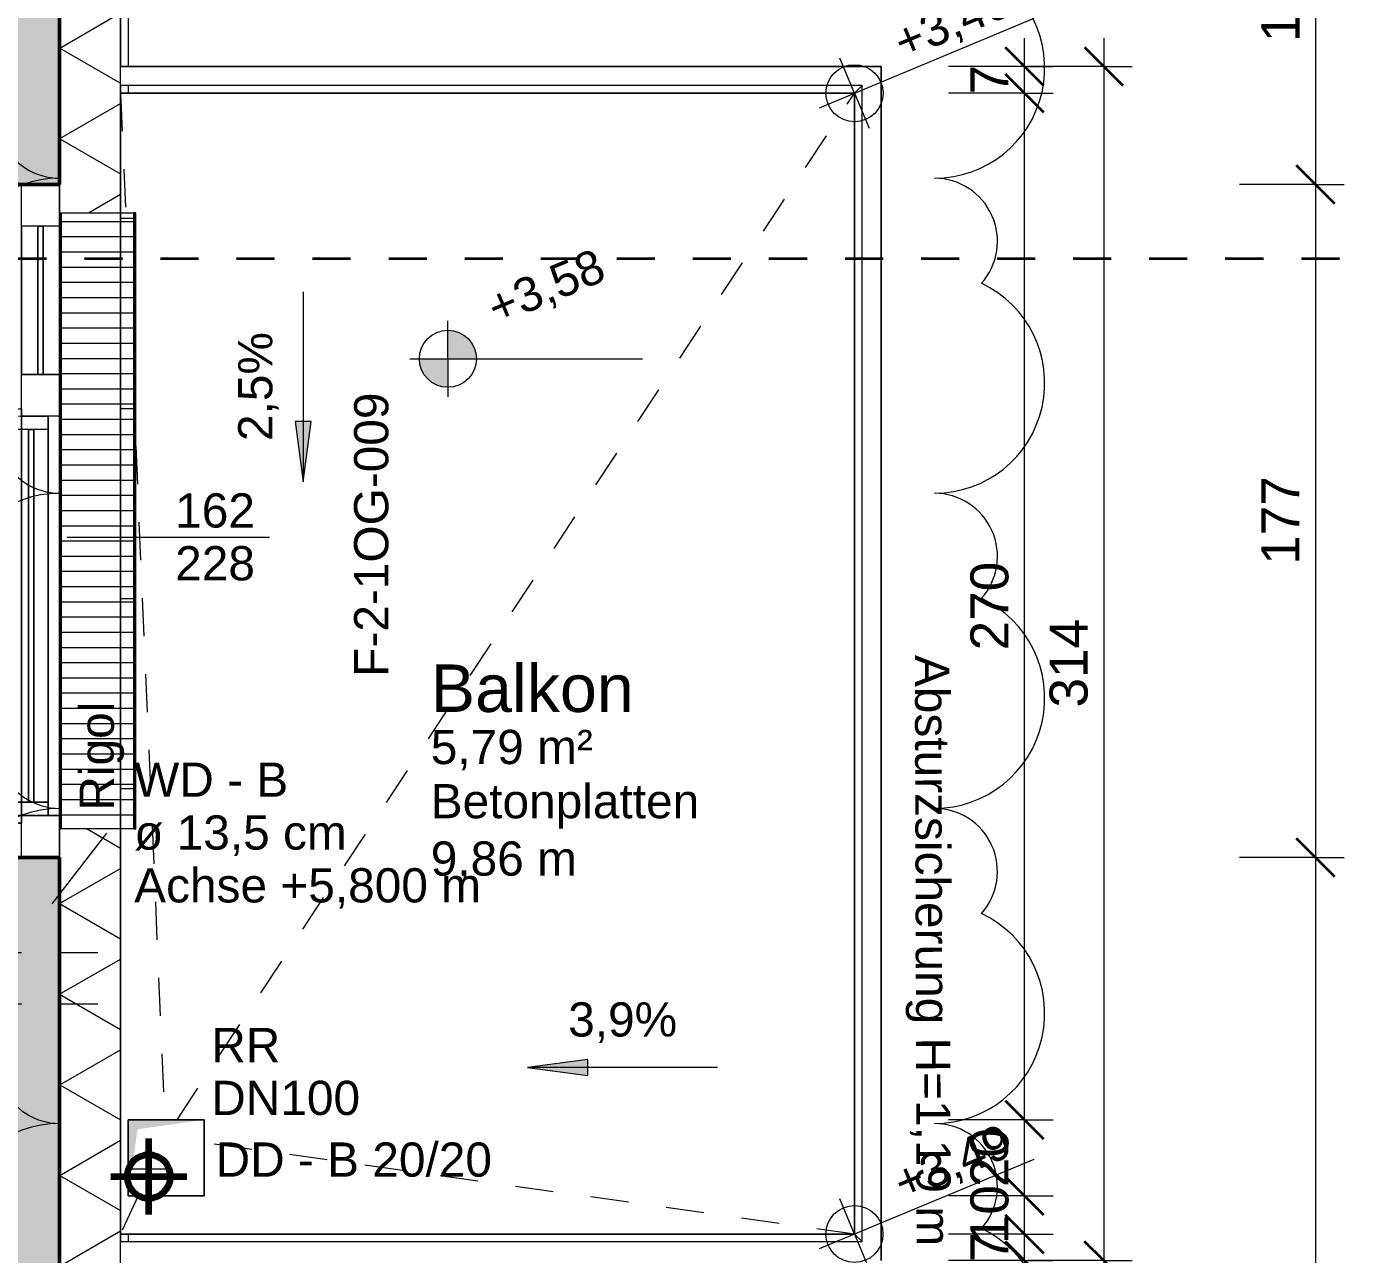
# Model space of a CAD drawing. Header units: metres. Extents: x -67.4 to -27.2, y 43.9 to 89.6.
# Drawn here: x -37.595 to -34.093, y 66.285 to 69.513 of the extents above; entities that cross this region are included whole.
import ezdxf

# ---------------------------------------------------------------- set-up
doc = ezdxf.new("R2010")
doc.units = ezdxf.units.M
for name, pattern in [('Strich Punkt Mittel', [0.015875, 0.00635, -0.004763, 0, -0.004763]), ('Verdeckt', [0.003, 0.002, -0.001]), ('Verdeckt Unten', [0.005, 0.003, -0.002])]:
    doc.linetypes.add(name, pattern=pattern)
for name, color, linetype, lineweight in [('A-DETL-GENF_', 92, 'Continuous', 13), ('A-DETL-MBND', 5, 'Continuous', 5), ('A-FLOR-HRAL', 11, 'Continuous', 5), ('A-GLAZ-IDEN_', 152, 'Continuous', 9), ('A_2D', 7, 'Continuous', 13), ('A_Bemassung-50_', 4, 'Continuous', 9), ('A_Bemassung_', 4, 'Continuous', 9), ('A_Beschriftung_', 7, 'Continuous', 9), ('A_Decken', 8, 'Continuous', 13), ('A_Durchbruch', 7, 'Verdeckt', 5), ('A_Gelaender', 7, 'Continuous', 13), ('A_Raeume', 7, 'Continuous', 13), ('A_Raeume_', 7, 'Continuous', 5), ('A_Raeume_Beschriftung_', 7, 'Continuous', 9), ('A_Raster_', 1, 'Continuous', 9), ('A_Waende', 7, 'Continuous', 13), ('G-ANNO-DIMS_', 111, 'Continuous', 9), ('G-ANNO-REVC_', 71, 'Continuous', 9), ('M-EQPM-IDEN_', 50, 'Continuous', 9), ('P-PIPE', 3, 'Continuous', 5), ('P-PIPE-CNTR', 3, 'Continuous', 5), ('P-PIPE-IDEN_', 2, 'Continuous', 9), ('Text', 130, 'Continuous', 9)]:
    doc.layers.add(name, color=color, linetype=linetype, lineweight=lineweight)
doc.styles.add('Arial_2', font='arial.ttf', dxfattribs={"height": 0.09})
doc.styles.add('Arial_3', font='arial.ttf', dxfattribs={"height": 0.125})
doc.styles.add('Arial_5', font='arial.ttf', dxfattribs={"height": 0.1})
doc.dimstyles.new('WGA-Bemaßung', dxfattribs={"dimscale": 0.3048, "dimtxt": 0.102026, "dimasz": 0.328084, "dimexe": 0.246063, "dimexo": 0.0625, "dimgap": 0.04101, "dimtad": 1, "dimdec": 1, "dimlfac": 100, "dimrnd": 0.5, "dimdsep": 46, "dimtxsty": 'Arial_5', "dimblk1": 'OBLIQUE', "dimblk2": 'OBLIQUE', "dimsah": 1, "dimcen": 0.09, "dimdle": 0.246063, "dimazin": 2, "dimtfac": 1, "dimtdec": 4, "dimtix": 1, "dimtmove": 0, "dimatfit": 3, "dimfxl": 0.656168, "dimfxlon": 1, "dimtvp": 1, "dimtolj": 1, "dimtzin": 0, "dimarcsym": 2})
doc.dimstyles.new('WGA-Bemaßung_4', dxfattribs={"dimscale": 0.3048, "dimtxt": 0.102026, "dimasz": 0.328084, "dimexe": 0.246063, "dimexo": 0.0625, "dimgap": 0.04101, "dimtad": 1, "dimdec": 1, "dimlfac": 100, "dimrnd": 0.5, "dimdsep": 46, "dimtxsty": 'Arial_5', "dimblk1": 'OBLIQUE', "dimblk2": 'OBLIQUE', "dimsah": 1, "dimcen": 0.09, "dimdle": 0.246063, "dimazin": 2, "dimtfac": 1, "dimtdec": 4, "dimtix": 1, "dimtmove": 0, "dimatfit": 3, "dimfxl": 0.656168, "dimfxlon": 1, "dimtvp": 1, "dimtolj": 1, "dimtzin": 0, "dimarcsym": 2})
doc.dimstyles.new('WGA-Bemaßung_5', dxfattribs={"dimscale": 0.3048, "dimtxt": 0.102026, "dimasz": 0.328084, "dimexe": 0.246063, "dimexo": 0.0625, "dimgap": 0.04101, "dimtad": 1, "dimdec": 1, "dimlfac": 100, "dimrnd": 0.5, "dimdsep": 46, "dimtxsty": 'Arial_5', "dimblk1": 'OBLIQUE', "dimblk2": 'OBLIQUE', "dimsah": 1, "dimcen": 0.09, "dimdle": 0.246063, "dimazin": 2, "dimtfac": 1, "dimtdec": 4, "dimtix": 1, "dimtmove": 0, "dimatfit": 3, "dimfxl": 0.656168, "dimfxlon": 1, "dimtvp": 1, "dimtolj": 1, "dimtzin": 0, "dimarcsym": 2})

# ---------------------------------------------------------------- blocks, each defined once
blk = doc.blocks.new('Geländer - Geländer-3408868-263_PP_01OG_BT2')
at = {"layer": 'A_Gelaender', "lineweight": 5}
for p, q in [((-7.7792, 78.3722), (-5.998, 77.6292)), ((-5.9718, 77.64), (-5.998, 77.6292)), ((-5.998, 77.6292), (-7.1529, 74.8604)), ((-7.1529, 74.8604), (-8.9341, 75.6034)), ((-7.1421, 74.8343), (-7.1529, 74.8604))]:
    blk.add_line(p, q, dxfattribs=at)
blk = doc.blocks.new('Typ des oberen Holms - Oberer Geländerholm_Innen_-3408892-263_PP_01OG_BT2')
at = {"layer": 'A_Gelaender', "lineweight": 5}
for p, q in [((-7.7523, 78.4368), (-5.9064, 77.6669)), ((-5.9718, 77.64), (-7.7715, 78.3907)), ((-7.1421, 74.8343), (-5.9718, 77.64)), ((-5.9064, 77.6669), (-7.1152, 74.7689)), ((-8.9418, 75.585), (-7.1421, 74.8343))]:
    blk.add_line(p, q, dxfattribs=at)
blk = doc.blocks.new('Typ des oberen Holms - Oberer Geländerholm_Innen_-V1-263_PP_01OG_BT2')
at = {"layer": 'A_Gelaender', "lineweight": 5}
for p, q in [((-5.9064, 77.6669), (-7.7523, 78.4368)), ((-5.9718, 77.64), (-7.7715, 78.3907)), ((-7.1421, 74.8343), (-5.9718, 77.64)), ((-7.1152, 74.7689), (-5.9064, 77.6669)), ((-8.9418, 75.585), (-7.1421, 74.8343))]:
    blk.add_line(p, q, dxfattribs=at)
blk = doc.blocks.new('HLS_Rigol - 20x8cm-V65-263_PP_01OG_BT2')
at = {"layer": 'A-DETL-MBND'}
h = blk.add_hatch(dxfattribs=at)
h.set_pattern_fill('FP_108', color=256, style=0, pattern_type=2)
h.set_pattern_definition([(270, (0, 0.6096), (0.04, 0), [])])
h.paths.add_polyline_path([(0, -0.095), (1.62, -0.095), (1.62, 0.095), (0, 0.095), (0, -0.093)])
for p, q in [((0, 0.1), (1.62, 0.1)), ((0, 0.1), (1.62, 0.1)), ((0, 0.097), (1.62, 0.097)), ((0, 0.095), (1.62, 0.095)), ((0, -0.095), (0, -0.06)), ((1.62, -0.06), (1.62, -0.095)), ((0, -0.095), (1.62, -0.095)), ((0, -0.097), (0, -0.095)), ((0, -0.095), (0, -0.1)), ((0, -0.1), (0, -0.097)), ((0, -0.097), (1.62, -0.097)), ((0, -0.1), (1.62, -0.1)), ((0, -0.1), (1.62, -0.1)), ((0, -0.1), (1.62, -0.1)), ((1.62, -0.095), (1.62, -0.097)), ((1.62, -0.1), (1.62, -0.097)), ((1.62, -0.097), (1.62, -0.1))]:
    blk.add_line(p, q, dxfattribs=at)
blk = doc.blocks.new('Allg_Nachströmöffnung1 - DN 135-V94-263_PP_01OG_BT2')
at = {"layer": 'A-DETL-GENF_', "linetype": 'Verdeckt', "lineweight": 5}
for points in [[(0.0575, -0.1), (0.125, 0), (0.0575, 0.0999), (0.0575, -0.0285)], [(0.125, 0), (0.1925, -0.1), (0.1925, 0.0999)]]:
    blk.add_hatch(color=256, dxfattribs=at).paths.add_polyline_path(points)
at = {"layer": 'A_Durchbruch'}
for p, q in [((0.0575, 0.1), (0.0575, -0.26)), ((0.1925, 0.1), (0.1925, -0.26))]:
    blk.add_line(p, q, dxfattribs=at)
blk = doc.blocks.new('Symbol_Schatten - Bodendurchbruch_Schatten-V116-263_PP_01OG_BT2')
at = {"layer": 'A-DETL-MBND'}
for p, q in [((0.1, -0.1), (0.1, 0.1)), ((0.1, 0.1), (0.1, -0.1)), ((-0.1, -0.1), (-0.071, -0.1)), ((-0.071, -0.1), (-0.1, -0.1)), ((-0.02, -0.1), (0.1, -0.1)), ((0.1, -0.1), (-0.02, -0.1))]:
    blk.add_line(p, q, dxfattribs=at)
blk = doc.blocks.new('Symbol_Schatten - Bodendurchbruch_Schatten-V120-263_PP_01OG_BT2')
at = {"layer": 'A-DETL-MBND'}
for p, q in [((0.1, -0.0186), (0.1, 0.1)), ((0.1, 0.1), (0.1, -0.0186))]:
    blk.add_line(p, q, dxfattribs=at)
blk = doc.blocks.new('Symbol_Schatten - Bodendurchbruch_Schatten-V121-263_PP_01OG_BT2')
at = {"layer": 'A-DETL-MBND'}
h = blk.add_hatch(color=256, dxfattribs=at)
h.paths.add_polyline_path([(-0.1, -0.1), (-0.0964, -0.0746), (-0.0987, -0.0695), (-0.1, -0.0649), (-0.1, -0.0882)])
h.paths.add_polyline_path([(-0.1, -0.0337), (-0.0983, -0.0274), (-0.0909, -0.0146), (-0.0873, -0.0109), (-0.075, 0.075), (0.1, 0.1), (-0.1, 0.1), (-0.1, -0.0146)])
for p, q in [((0.1, 0.1), (-0.1, 0.1)), ((-0.1, 0.1), (-0.1, -0.0337)), ((-0.1, -0.0337), (-0.1, 0.1)), ((-0.1, 0.1), (0.1, 0.1)), ((0.1, -0.1), (0.1, 0.1)), ((0.1, 0.1), (0.1, -0.1)), ((-0.1, -0.0649), (-0.1, -0.1)), ((-0.1, -0.1), (-0.1, -0.0649)), ((-0.1, -0.1), (-0.071, -0.1)), ((-0.071, -0.1), (-0.1, -0.1)), ((-0.02, -0.1), (0.1, -0.1)), ((0.1, -0.1), (-0.02, -0.1))]:
    blk.add_line(p, q, dxfattribs=at)
blk = doc.blocks.new('Fens_Tuer_2tlg - DK_DF_SL_1770x2680_Terrassentür-10158947-263_PP_01OG_BT2')
at = {"layer": 'A_2D', "lineweight": 5}
for p, q in [((-0.775, 0), (-0.775, 1.05)), ((-0.885, 0.1), (0.885, 0.1)), ((-0.885, 0.1), (0.885, 0.1)), ((-0.885, 0.1), (0.885, 0.1)), ((-0.885, -0.1), (-0.885, 0.1)), ((-0.885, 0.1), (-0.885, -0.1)), ((0.885, 0.1), (0.885, -0.1)), ((0.885, -0.1), (0.885, 0.1)), ((-0.795, 0.02), (-0.74, 0.02)), ((-0.795, 0), (-0.795, 0.02)), ((-0.795, 0.02), (-0.795, 0)), ((0.295, 0.02), (-0.795, 0.02)), ((-0.74, 0.02), (-0.74, -0.07)), ((-0.74, -0.07), (-0.74, 0.02)), ((-0.74, 0.02), (0.24, 0.02)), ((0.24, 0.02), (0.295, 0.02)), ((0.24, -0.07), (0.24, 0.02)), ((0.24, -0.07), (0.24, 0.02)), ((0.295, 0.02), (0.295, 0)), ((0.295, 0.02), (0.295, 0)), ((-0.885, -0.1), (-0.885, 0)), ((-0.885, 0), (-0.775, 0)), ((-0.885, 0), (0.885, 0)), ((-0.885, -0.1), (-0.885, 0)), ((-0.775, 0), (-0.795, 0)), ((-0.795, 0), (0.295, 0)), ((-0.775, -0.07), (-0.775, 0)), ((-0.775, 0), (-0.775, -0.07)), ((0.275, 0), (-0.775, 0)), ((-0.775, 0), (-0.775, -0.1)), ((0.275, 0), (-0.775, 0)), ((-0.775, -0.1), (-0.775, 0)), ((-0.74, -0.018), (0.24, -0.018)), ((-0.74, -0.032), (-0.74, -0.018)), ((-0.74, -0.018), (-0.74, -0.032)), ((0.24, -0.018), (-0.74, -0.018)), ((0.24, -0.032), (-0.74, -0.032)), ((-0.74, -0.032), (0.24, -0.032)), ((0.24, -0.018), (0.24, -0.032)), ((0.24, -0.032), (0.24, -0.018)), ((0.275, 0), (0.275, -0.07)), ((0.295, 0), (0.275, 0)), ((0.275, 0), (0.275, -0.07)), ((0.275, -0.1), (0.275, 0)), ((0.275, 0), (0.385, 0)), ((0.275, -0.1), (0.275, 0)), ((0.385, 0), (0.385, -0.1)), ((0.775, 0), (0.385, 0)), ((0.385, -0.1), (0.385, 0)), ((0.775, -0.1), (0.775, 0)), ((0.775, 0), (0.885, 0)), ((0.775, -0.1), (0.775, 0)), ((0.885, 0), (0.885, -0.1)), ((0.885, -0.1), (0.885, 0)), ((-0.74, -0.07), (-0.775, -0.07)), ((-0.775, -0.07), (0.275, -0.07)), ((0.24, -0.07), (-0.74, -0.07)), ((0.275, -0.07), (0.24, -0.07)), ((0.385, -0.043), (0.775, -0.043)), ((0.385, -0.057), (0.385, -0.043)), ((0.385, -0.043), (0.385, -0.057)), ((0.775, -0.043), (0.385, -0.043)), ((0.775, -0.057), (0.385, -0.057)), ((0.385, -0.057), (0.775, -0.057)), ((0.775, -0.043), (0.775, -0.057)), ((0.775, -0.057), (0.775, -0.043)), ((-0.885, -0.1), (0.885, -0.1)), ((0.885, -0.1), (-0.885, -0.1)), ((-0.775, -0.1), (-0.885, -0.1)), ((0.885, -0.1), (-0.885, -0.1)), ((-0.775, -0.1), (0.275, -0.1)), ((0.385, -0.1), (0.275, -0.1)), ((0.385, -0.1), (0.775, -0.1)), ((0.885, -0.1), (0.775, -0.1)), ((-0.81, -0.26), (0.81, -0.26))]:
    blk.add_line(p, q, dxfattribs=at)
blk.add_arc((-0.775, 0), 1.05, 360, 90, dxfattribs=at)
blk = doc.blocks.new('Höhenkoten - 018-55641-263_PP_01OG_BT2')
at = {"layer": 'G-ANNO-DIMS_'}
h = blk.add_hatch(color=256, dxfattribs=at)
edge = h.paths.add_edge_path()
edge.add_line((0, 0), (0, 0.0015))
edge.add_arc((0, 0), 0.0015, 0, 90, ccw=False)
edge.add_line((0.0015, 0), (0, 0))
h = blk.add_hatch(color=256, dxfattribs=at)
edge = h.paths.add_edge_path()
edge.add_line((0, 0), (0, -0.0015))
edge.add_arc((0, 0), 0.0015, 180, 270, ccw=False)
edge.add_line((-0.0015, 0), (0, 0))
for p, q in [((0, 0), (0, 0.002)), ((-0.002, 0), (0.010242, 0)), ((0, 0), (0, -0.002))]:
    blk.add_line(p, q, dxfattribs=at)
blk.add_circle((0, 0), 0.0015, dxfattribs=at)
blk = doc.blocks.new('DIMBLOCK97-263_PP_01OG_BT2')
at = {"layer": 'A_Bemassung-50_', "transparency": 16777216}
for p, q in [((-34.763, 69.4834), (-34.7631, 66.1934)), ((-34.763, 69.4084), (-34.963, 69.4084)), ((-34.763, 69.4084), (-34.688, 69.4084)), ((-34.7631, 66.2684), (-34.9631, 66.2684)), ((-34.7631, 66.2684), (-34.6881, 66.2684))]:
    blk.add_line(p, q, dxfattribs=at)
at = {"layer": 'A_Bemassung-50_', "lineweight": 35, "transparency": 16777216}
for p, q in [((-34.763, 69.4084), (-34.813, 69.4584)), ((-34.763, 69.4084), (-34.713, 69.3584)), ((-34.7631, 66.2684), (-34.8131, 66.3184)), ((-34.7631, 66.2684), (-34.7131, 66.2184))]:
    blk.add_line(p, q, dxfattribs=at)
at = {"layer": 'A_Bemassung-50_', "color": 0, "transparency": 16777216, "insert": (-34.9054, 67.723), "char_height": 0.1, "width": 0.276883, "attachment_point": 1, "rotation": 90, "line_spacing_factor": 0.941778, "style": 'Arial_5'}
blk.add_mtext('314', dxfattribs=at)
blk = doc.blocks.new('_Oblique')
at = {"color": 0, "linetype": 'ByBlock', "lineweight": -2}
blk.add_line((-0.5, -0.5), (0.5, 0.5), dxfattribs=at)
blk = doc.blocks.new('BS_Fens_PP - rechts-2843221-263_PP_01OG_BT2')
at = {"layer": 'A-GLAZ-IDEN_'}
blk.add_line((0, 0.000124), (0, -0.010513), dxfattribs=at)
blk = doc.blocks.new('DIMBLOCK637-263_PP_01OG_BT2')
at = {"layer": 'A_Bemassung-50_', "lineweight": 35, "transparency": 16777216}
for p, q in [((-34.2058, 70.1936), (-34.2558, 70.2436)), ((-34.2058, 70.1936), (-34.1558, 70.1436)), ((-34.2058, 69.0986), (-34.2558, 69.1486)), ((-34.2058, 69.0986), (-34.1558, 69.0486))]:
    blk.add_line(p, q, dxfattribs=at)
at = {"layer": 'A_Bemassung-50_', "transparency": 16777216}
for p, q in [((-34.2058, 70.1936), (-34.4058, 70.1936)), ((-34.2058, 70.1936), (-34.2058, 69.0986)), ((-34.2058, 70.1936), (-34.1308, 70.1936)), ((-34.2058, 69.0986), (-34.4058, 69.0986)), ((-34.2058, 69.0986), (-34.1308, 69.0986))]:
    blk.add_line(p, q, dxfattribs=at)
at = {"layer": 'A_Bemassung-50_', "color": 0, "transparency": 16777216, "insert": (-34.3481, 69.4726), "char_height": 0.1, "width": 0.416266, "attachment_point": 1, "rotation": 90, "line_spacing_factor": 0.941778, "style": 'Arial_5'}
blk.add_mtext('109,5', dxfattribs=at)
blk = doc.blocks.new('DIMBLOCK638-263_PP_01OG_BT2')
at = {"layer": 'A_Bemassung-50_', "lineweight": 35, "transparency": 16777216}
for p, q in [((-34.2058, 69.0986), (-34.2558, 69.1486)), ((-34.2058, 69.0986), (-34.1558, 69.0486)), ((-34.2059, 67.3286), (-34.2559, 67.3786)), ((-34.2059, 67.3286), (-34.1559, 67.2786))]:
    blk.add_line(p, q, dxfattribs=at)
at = {"layer": 'A_Bemassung-50_', "transparency": 16777216}
for p, q in [((-34.2058, 69.0986), (-34.4058, 69.0986)), ((-34.2058, 69.0986), (-34.2059, 67.3286)), ((-34.2058, 69.0986), (-34.1308, 69.0986)), ((-34.2059, 67.3286), (-34.4059, 67.3286)), ((-34.2059, 67.3286), (-34.1309, 67.3286))]:
    blk.add_line(p, q, dxfattribs=at)
at = {"layer": 'A_Bemassung-50_', "color": 0, "transparency": 16777216, "insert": (-34.3482, 68.0982), "char_height": 0.1, "width": 0.276883, "attachment_point": 1, "rotation": 90, "line_spacing_factor": 0.941778, "style": 'Arial_5'}
blk.add_mtext('177', dxfattribs=at)
blk = doc.blocks.new('DIMBLOCK639-263_PP_01OG_BT2')
at = {"layer": 'A_Bemassung-50_', "lineweight": 35, "transparency": 16777216}
for p, q in [((-34.2059, 67.3286), (-34.2559, 67.3786)), ((-34.2059, 67.3286), (-34.1559, 67.2786)), ((-34.2059, 64.511), (-34.2559, 64.561)), ((-34.2059, 64.511), (-34.1559, 64.461))]:
    blk.add_line(p, q, dxfattribs=at)
at = {"layer": 'A_Bemassung-50_', "transparency": 16777216}
for p, q in [((-34.2059, 67.3286), (-34.4059, 67.3286)), ((-34.2059, 67.3286), (-34.2059, 64.511)), ((-34.2059, 67.3286), (-34.1309, 67.3286)), ((-34.2059, 64.511), (-34.4059, 64.511)), ((-34.2059, 64.511), (-34.1309, 64.511))]:
    blk.add_line(p, q, dxfattribs=at)
at = {"layer": 'A_Bemassung-50_', "color": 0, "transparency": 16777216, "insert": (-34.3482, 65.8044), "char_height": 0.1, "width": 0.276883, "attachment_point": 1, "rotation": 90, "line_spacing_factor": 0.941778, "style": 'Arial_5'}
blk.add_mtext('282', dxfattribs=at)
blk = doc.blocks.new('DIMBLOCK712-263_PP_01OG_BT2')
at = {"layer": 'A_Bemassung-50_', "lineweight": 35, "transparency": 16777216}
for p, q in [((-34.9713, 66.3384), (-35.0213, 66.3884)), ((-34.9713, 66.3384), (-34.9213, 66.2884)), ((-34.9713, 66.2684), (-35.0213, 66.3184)), ((-34.9713, 66.2684), (-34.9213, 66.2184))]:
    blk.add_line(p, q, dxfattribs=at)
at = {"layer": 'A_Bemassung-50_', "transparency": 16777216}
for p, q in [((-34.9713, 66.3384), (-35.1713, 66.3384)), ((-34.9713, 66.1934), (-34.9713, 66.3384)), ((-34.9713, 66.3384), (-34.8963, 66.3384)), ((-34.9713, 66.2684), (-35.1713, 66.2684)), ((-34.9713, 66.2684), (-34.8963, 66.2684))]:
    blk.add_line(p, q, dxfattribs=at)
at = {"layer": 'A_Bemassung-50_', "color": 0, "transparency": 16777216, "insert": (-35.1136, 66.2649), "char_height": 0.1, "width": 0.092294, "attachment_point": 1, "rotation": 90, "line_spacing_factor": 0.941778, "style": 'Arial_5'}
blk.add_mtext('7', dxfattribs=at)
blk = doc.blocks.new('DIMBLOCK713-263_PP_01OG_BT2')
at = {"layer": 'A_Bemassung-50_', "lineweight": 35, "transparency": 16777216}
for p, q in [((-34.9713, 66.4388), (-35.0213, 66.4888)), ((-34.9713, 66.4388), (-34.9213, 66.3888)), ((-34.9713, 66.3384), (-35.0213, 66.3884)), ((-34.9713, 66.3384), (-34.9213, 66.2884))]:
    blk.add_line(p, q, dxfattribs=at)
at = {"layer": 'A_Bemassung-50_', "transparency": 16777216}
for p, q in [((-34.9713, 66.4388), (-35.1713, 66.4388)), ((-34.9713, 66.3384), (-34.9713, 66.4388)), ((-34.9713, 66.4388), (-34.8963, 66.4388)), ((-34.9713, 66.3384), (-35.1713, 66.3384)), ((-34.9713, 66.3384), (-34.8963, 66.3384))]:
    blk.add_line(p, q, dxfattribs=at)
at = {"layer": 'A_Bemassung-50_', "color": 0, "transparency": 16777216, "insert": (-35.1136, 66.3117), "char_height": 0.1, "width": 0.184588, "attachment_point": 1, "rotation": 90, "line_spacing_factor": 0.941778, "style": 'Arial_5'}
blk.add_mtext('10', dxfattribs=at)
blk = doc.blocks.new('DIMBLOCK714-263_PP_01OG_BT2')
at = {"layer": 'A_Bemassung-50_', "lineweight": 35, "transparency": 16777216}
for p, q in [((-34.9713, 66.6388), (-35.0213, 66.6888)), ((-34.9713, 66.6388), (-34.9213, 66.5888)), ((-34.9713, 66.4388), (-35.0213, 66.4888)), ((-34.9713, 66.4388), (-34.9213, 66.3888))]:
    blk.add_line(p, q, dxfattribs=at)
at = {"layer": 'A_Bemassung-50_', "transparency": 16777216}
for p, q in [((-34.9713, 66.6388), (-35.1713, 66.6388)), ((-34.9713, 66.4388), (-34.9713, 66.6388)), ((-34.9713, 66.6388), (-34.8963, 66.6388)), ((-34.9713, 66.4388), (-35.1713, 66.4388)), ((-34.9713, 66.4388), (-34.8963, 66.4388))]:
    blk.add_line(p, q, dxfattribs=at)
at = {"layer": 'A_Bemassung-50_', "color": 0, "transparency": 16777216, "insert": (-35.1136, 66.4619), "char_height": 0.1, "width": 0.184588, "attachment_point": 1, "rotation": 90, "line_spacing_factor": 0.941778, "style": 'Arial_5'}
blk.add_mtext('20', dxfattribs=at)
blk = doc.blocks.new('DIMBLOCK715-263_PP_01OG_BT2')
at = {"layer": 'A_Bemassung-50_', "lineweight": 35, "transparency": 16777216}
for p, q in [((-34.9712, 69.3384), (-35.0212, 69.3884)), ((-34.9712, 69.3384), (-34.9212, 69.2884)), ((-34.9713, 66.6388), (-35.0213, 66.6888)), ((-34.9713, 66.6388), (-34.9213, 66.5888))]:
    blk.add_line(p, q, dxfattribs=at)
at = {"layer": 'A_Bemassung-50_', "transparency": 16777216}
for p, q in [((-34.9712, 69.3384), (-35.1712, 69.3384)), ((-34.9713, 66.6388), (-34.9712, 69.3384)), ((-34.9712, 69.3384), (-34.8962, 69.3384)), ((-34.9713, 66.6388), (-35.1713, 66.6388)), ((-34.9713, 66.6388), (-34.8963, 66.6388))]:
    blk.add_line(p, q, dxfattribs=at)
at = {"layer": 'A_Bemassung-50_', "color": 0, "transparency": 16777216, "insert": (-35.1136, 67.8732), "char_height": 0.1, "width": 0.276883, "attachment_point": 1, "rotation": 90, "line_spacing_factor": 0.941778, "style": 'Arial_5'}
blk.add_mtext('270', dxfattribs=at)
blk = doc.blocks.new('DIMBLOCK716-263_PP_01OG_BT2')
at = {"layer": 'A_Bemassung-50_', "transparency": 16777216}
for p, q in [((-34.9712, 69.3384), (-34.9712, 69.4834)), ((-34.9712, 69.4084), (-35.1712, 69.4084)), ((-34.9712, 69.4084), (-34.8962, 69.4084)), ((-34.9712, 69.3384), (-35.1712, 69.3384)), ((-34.9712, 69.3384), (-34.8962, 69.3384))]:
    blk.add_line(p, q, dxfattribs=at)
at = {"layer": 'A_Bemassung-50_', "lineweight": 35, "transparency": 16777216}
for p, q in [((-34.9712, 69.4084), (-35.0212, 69.4584)), ((-34.9712, 69.4084), (-34.9212, 69.3584)), ((-34.9712, 69.3384), (-35.0212, 69.3884)), ((-34.9712, 69.3384), (-34.9212, 69.2884))]:
    blk.add_line(p, q, dxfattribs=at)
at = {"layer": 'A_Bemassung-50_', "color": 0, "transparency": 16777216, "insert": (-35.1135, 69.3349), "char_height": 0.1, "width": 0.092294, "attachment_point": 1, "rotation": 90, "line_spacing_factor": 0.941778, "style": 'Arial_5'}
blk.add_mtext('7', dxfattribs=at)
blk = doc.blocks.new('Family - ___-11910983-263_PP_01OG_BT2')
at = {"layer": 'G-ANNO-REVC_'}
for centre, radius, start, end in [((-7.8054, 78.7244), 0.29, 67.36, 222.1512), ((-7.949, 78.3803), 0.1657, 115.5497, 247.36), ((-8.1244, 77.9597), 0.29, 67.36, 222.1512), ((-5.7784, 77.6096), 0.29, 247.36, 42.1512), ((-8.2679, 77.6156), 0.1657, 115.5497, 247.36), ((-8.4433, 77.1949), 0.29, 67.36, 222.1512), ((-5.9538, 77.189), 0.1657, 295.5497, 67.36), ((-6.0973, 76.8449), 0.29, 247.36, 42.1512), ((-8.5869, 76.8508), 0.1657, 115.5497, 247.36), ((-8.7623, 76.4302), 0.29, 67.36, 222.1512), ((-6.2727, 76.4243), 0.1657, 295.5497, 67.36), ((-6.4163, 76.0802), 0.29, 247.36, 42.1512), ((-8.9058, 76.0861), 0.1657, 115.5497, 247.36), ((-9.0813, 75.6655), 0.29, 67.36, 222.1512), ((-6.5917, 75.6596), 0.1657, 295.5497, 67.36), ((-6.7352, 75.3154), 0.29, 247.36, 42.1512), ((-6.9107, 74.8948), 0.1657, 295.5497, 67.36), ((-7.0542, 74.5507), 0.29, 247.36, 42.1512)]:
    blk.add_arc(centre, radius, start, end, dxfattribs=at)
blk = doc.blocks.new('Höhenkoten - 018-55644-263_PP_01OG_BT2')
at = {"layer": 'G-ANNO-DIMS_'}
for p, q in [((0, 0), (0, 0.002)), ((-0.002, 0), (0.010242, 0)), ((0, 0), (0, -0.002))]:
    blk.add_line(p, q, dxfattribs=at)
blk.add_circle((0, 0), 0.0015, dxfattribs=at)

msp = doc.modelspace()

# ---------------------------------------------------------------- hatches: boundary and pattern name
at = {"layer": 'A-DETL-GENF_', "lineweight": 5}
h = msp.add_hatch(dxfattribs=at)
h.set_pattern_fill('FP_171', color=252, style=0, pattern_type=2)
h.set_pattern_definition([(89.998, (-85.848, 81.011), (-0.5, 1.75e-05), []), (179.998, (-85.848, 81.011), (-1.75e-05, -0.5), [])])
h.paths.add_polyline_path([(-39.8588, 49.7116), (-37.5089, 50.7195), (-37.5089, 55.4685), (-39.8586, 55.4685), (-39.8588, 49.9276)])
h.paths.add_polyline_path([(-39.8188, 51.9106), (-39.8187, 52.6771), (-39.6387, 52.6771), (-39.6387, 52.8771), (-39.8137, 52.8521), (-39.8387, 52.6771), (-39.8387, 52.8771), (-39.8189, 52.8771), (-39.8187, 53.5852), (-39.8157, 53.5361), (-39.7277, 53.6097), (-39.7318, 53.5335), (-38.9868, 53.5335), (-38.9868, 53.1739), (-39.1244, 53.1739), (-39.1244, 52.2084), (-39.8187, 51.9106)])
h.paths.add_polyline_path([(-39.8187, 55.1535), (-39.8187, 55.1535), (-39.8187, 55.3877)])
h.paths.add_polyline_path([(-35.4186, 59.5384), (-35.4186, 59.5384), (-35.644, 59.5384)])
h.paths.add_polyline_path([(-37.2796, 59.6652), (-37.2647, 59.6652), (-37.2503, 59.6691), (-37.2374, 59.6766), (-37.2268, 59.6872), (-37.2194, 59.7001), (-37.2156, 59.7146), (-37.2156, 59.7295), (-37.2195, 59.7439), (-37.227, 59.7568), (-37.2376, 59.7673), (-37.2505, 59.7747), (-37.265, 59.7786), (-37.2799, 59.7785), (-37.2943, 59.7746), (-37.3086, 59.7657), (-37.3177, 59.7566), (-37.3251, 59.7436), (-37.329, 59.7292), (-37.3286, 59.7133), (-37.325, 59.6999), (-37.3175, 59.687), (-37.307, 59.6765), (-37.294, 59.669)])
h.paths.add_polyline_path([(-37.3086, 60.5211), (-37.3086, 62.1411), (-37.3486, 62.1411), (-37.3486, 60.5211), (-37.3116, 60.5211)])
h.paths.add_polyline_path([(-52.7485, 64.3116), (-52.7483, 71.7218), (-54.3483, 71.7219), (-54.3485, 64.3116), (-52.7684, 64.3116)])
h.paths.add_polyline_path([(-35.4184, 66.3384), (-35.4184, 66.3384), (-35.644, 66.3384)])
h.paths.add_polyline_path([(-37.2813, 66.4329), (-37.2664, 66.433), (-37.252, 66.4368), (-37.2381, 66.4453), (-37.2285, 66.4549), (-37.2211, 66.4679), (-37.2173, 66.4823), (-37.2176, 66.4982), (-37.2212, 66.5116), (-37.2287, 66.5245), (-37.2393, 66.535), (-37.2522, 66.5424), (-37.2666, 66.5463), (-37.2816, 66.5462), (-37.296, 66.5423), (-37.3089, 66.5348), (-37.3194, 66.5243), (-37.3268, 66.5113), (-37.3306, 66.4969), (-37.3306, 66.482), (-37.3267, 66.4676), (-37.3192, 66.4547), (-37.3084, 66.444), (-37.2957, 66.4367), (-37.2867, 66.4344)])
h.paths.add_polyline_path([(-52.7484, 66.6449), (-52.7503, 66.6744), (-53.2979, 66.6744), (-53.2506, 66.8083), (-53.3468, 66.8083), (-53.2979, 66.9628), (-53.2978, 67.9718), (-52.7503, 67.9718), (-52.7503, 67.4575), (-52.7484, 67.4575), (-52.7484, 66.8083)])
h.paths.add_polyline_path([(-37.3084, 67.4037), (-37.3084, 69.0237), (-37.3484, 69.0237), (-37.3483, 67.4037), (-37.3114, 67.4037)])
h.paths.add_polyline_path([(-52.7503, 68.0518), (-52.7684, 68.0519), (-52.7684, 68.2027), (-52.9434, 68.1777), (-52.9614, 68.0518), (-53.2978, 68.0519), (-53.2978, 69.3198), (-52.7502, 69.3198), (-52.7503, 68.0519)])
h.paths.add_polyline_path([(-35.4182, 72.6384), (-35.4182, 72.6384), (-35.644, 72.6384)])
h.paths.add_polyline_path([(-37.2797, 73.3336), (-37.2647, 73.3336), (-37.2503, 73.3375), (-37.2374, 73.345), (-37.2269, 73.3556), (-37.2195, 73.3685), (-37.2157, 73.383), (-37.2157, 73.3979), (-37.2196, 73.4123), (-37.2271, 73.4252), (-37.2377, 73.4357), (-37.2506, 73.4431), (-37.265, 73.447), (-37.2799, 73.4469), (-37.2943, 73.443), (-37.3082, 73.4346), (-37.3178, 73.425), (-37.3252, 73.412), (-37.329, 73.3976), (-37.329, 73.3827), (-37.3251, 73.3683), (-37.3176, 73.3554), (-37.307, 73.3449), (-37.2941, 73.3374)])
h.paths.add_polyline_path([(-37.3082, 73.6624), (-37.3082, 74.7124), (-37.3482, 74.7124), (-37.3481, 73.6624), (-37.3112, 73.6624)])
h.paths.add_polyline_path([(-37.3082, 75.4874), (-37.3082, 75.4874), (-37.3082, 76.5374), (-37.3481, 76.5374), (-37.3481, 75.4874), (-37.3111, 75.4874)])
h.paths.add_polyline_path([(-37.3273, 76.6372), (-37.3273, 76.6384), (-37.3473, 76.6384), (-37.3473, 76.6372), (-37.3279, 76.6372)])
h.paths.add_polyline_path([(-35.4181, 76.638), (-35.4183, 76.6384), (-35.4183, 76.638)])
h.paths.add_polyline_path([(-37.5481, 78.6563), (-37.5481, 83.0394), (-40.5679, 83.0394), (-40.5681, 78.6564), (-37.6336, 78.6563)])
h.paths.add_polyline_path([(-39.8047, 80.0399), (-40.528, 80.0399), (-40.528, 80.0864), (-40.5503, 80.0864), (-40.548, 80.1217), (-40.548, 80.6482), (-40.5533, 80.6519), (-40.5531, 81.3156), (-39.6672, 81.3156), (-39.6672, 80.0399)])
h.paths.add_polyline_path([(-40.548, 80.5137), (-40.348, 80.5137), (-40.348, 80.7137), (-40.523, 80.6887), (-40.5473, 80.5188)])
at = {"layer": 'A_Waende', "lineweight": 5}
h = msp.add_hatch(dxfattribs=at)
h.set_pattern_fill('FP_4', color=250, style=0, pattern_type=2)
h.set_pattern_definition([(45, (0, 0), (-0.08980256, 0.08980256), []), (45, (0.0898, 0), (-0.08980256, 0.08980256), [0.0635, -0.03175])])
h.paths.add_polyline_path([(-37.5088, 55.6285), (-37.5088, 55.6285), (-37.5088, 56.4285), (-37.7087, 56.4285), (-37.7087, 55.6285), (-37.5089, 55.6285)])
h.paths.add_polyline_path([(-37.5087, 57.6285), (-37.5086, 60.0586), (-37.7086, 60.0586), (-37.7086, 57.6285)])
h.paths.add_polyline_path([(-37.5086, 60.1936), (-37.5087, 60.4461), (-37.7086, 60.4461), (-37.7086, 60.1936), (-37.5555, 60.1936)])
h.paths.add_polyline_path([(-37.6086, 60.1261), (-37.7086, 60.1936), (-37.7086, 60.0586)])
h.paths.add_polyline_path([(-37.5086, 60.0586), (-37.5086, 60.1936), (-37.6086, 60.1261), (-37.5725, 60.1017)])
h.paths.add_polyline_path([(-37.5086, 62.2161), (-37.5086, 63.3111), (-37.7085, 63.3111), (-37.7085, 62.2161), (-37.5086, 62.2161)])
h.paths.add_polyline_path([(-37.5086, 62.2161), (-37.5086, 62.2161), (-37.526, 62.2635)])
h.paths.add_polyline_path([(-37.5085, 64.5111), (-37.5084, 66.9436), (-37.7084, 66.9436), (-37.7084, 64.5111)])
h.paths.add_polyline_path([(-37.5084, 67.0786), (-37.6084, 67.0111), (-37.7084, 67.0786), (-37.5548, 67.0786)])
h.paths.add_polyline_path([(-37.5084, 66.9436), (-37.5085, 67.3287), (-37.7084, 67.3287), (-37.7084, 66.9436), (-37.6084, 67.0111), (-37.5719, 66.9864)])
h.paths.add_polyline_path([(-37.5084, 69.0987), (-37.5084, 69.0987), (-37.5084, 70.1937), (-37.7083, 70.1937), (-37.7083, 69.0987), (-37.6084, 69.0987)])
h.paths.add_polyline_path([(-37.5084, 69.0987), (-37.5084, 69.0987), (-37.6084, 69.3712)])
h.paths.add_polyline_path([(-37.5083, 71.3937), (-37.5083, 73.5874), (-37.7082, 73.5874), (-37.7083, 71.3937)])
h.paths.add_polyline_path([(-37.5082, 74.7874), (-37.5082, 75.4124), (-37.7082, 75.4124), (-37.7082, 74.7874), (-37.6082, 74.7874)])
h.paths.add_polyline_path([(-37.5081, 76.6124), (-37.5081, 76.8649), (-37.7081, 76.8649), (-37.7081, 76.6124), (-37.6709, 76.6124)])
h.paths.add_polyline_path([(-37.5081, 76.9999), (-37.5081, 78.4963), (-37.7081, 78.4963), (-37.7081, 76.9999), (-37.5541, 76.9999)])
h.paths.add_polyline_path([(-37.6081, 76.9324), (-37.7081, 76.9999), (-37.7081, 76.865), (-37.6465, 76.9065)])
h.paths.add_polyline_path([(-37.5081, 76.8649), (-37.5081, 76.9999), (-37.6081, 76.9324), (-37.5407, 76.8869)])
h = msp.add_hatch(dxfattribs=at)
h.set_pattern_fill('FP_142', color=250, angle=-157.36, style=0, pattern_type=2)
h.set_pattern_definition([(269.998, (-37.50828, 70.1719), (0.20637, -7e-06), []), (329.998, (-37.50828, 70.1719), (0.10319, 0.178718), []), (29.998, (-37.50828, 70.1719), (-0.10318, 0.178725), [])])
h.paths.add_polyline_path([(-37.3484, 69.024), (-37.3483, 70.2687), (-37.5083, 70.2687), (-37.5081, 69.024), (-37.3484, 69.024)])
h.paths.add_polyline_path([(-37.3483, 71.3187), (-37.3483, 71.319), (-37.5081, 71.3187)])
h = msp.add_hatch(dxfattribs=at)
h.set_pattern_fill('FP_141', color=250, angle=-157.36, style=0, pattern_type=2)
h.set_pattern_definition([(269.998, (-37.5086, 66.7306), (0.20637, -7e-06), []), (329.998, (-37.5086, 66.7306), (0.103191, 0.178718), []), (29.998, (-37.5086, 66.7306), (-0.103179, 0.178725), [])])
h.paths.add_polyline_path([(-37.3485, 64.4364), (-37.3484, 67.4037), (-37.5084, 67.4037), (-37.5081, 64.4364)])
h.paths.add_polyline_path([(-37.3484, 69.0237), (-37.3484, 69.024), (-37.3484, 69.0237)])
at = {"layer": 'G-ANNO-DIMS_'}
for points in [[(-36.8681, 68.3165), (-36.8472, 68.4752), (-36.889, 68.4752)], [(-36.2784, 66.7766), (-36.1197, 66.7557), (-36.1197, 66.7975)]]:
    msp.add_hatch(color=256, dxfattribs=at).paths.add_polyline_path(points)

# ---------------------------------------------------------------- linework, layer by layer
at = {"layer": 'A_2D'}
for p, q in [((-37.3483, 69.3384), (-37.3484, 66.3384)), ((-35.4183, 69.3384), (-37.3483, 69.3384)), ((-35.4184, 66.3384), (-35.4183, 69.3384)), ((-37.3484, 66.3384), (-35.4184, 66.3384))]:
    msp.add_line(p, q, dxfattribs=at)
at = {"layer": 'A_Beschriftung_'}
msp.add_line((-37.5284, 67.2065), (-37.3843, 67.3922), dxfattribs=at)
at = {"layer": 'A_Decken'}
for p, q in [((-37.3483, 69.3384), (-35.4183, 69.3384)), ((-35.4184, 66.3384), (-35.4183, 69.3384)), ((-37.3084, 69.0237), (-37.3134, 69.0237)), ((-37.3084, 67.4037), (-37.3084, 69.0237)), ((-37.3134, 67.4037), (-37.3084, 67.4037)), ((-37.1284, 66.6389), (-37.2639, 66.6389)), ((-37.1284, 66.6389), (-37.1284, 66.4389)), ((-37.3284, 66.4389), (-37.2994, 66.4389)), ((-37.2485, 66.4389), (-37.1284, 66.4389)), ((-35.4184, 66.3384), (-37.3484, 66.3384))]:
    msp.add_line(p, q, dxfattribs=at)
at = {"layer": 'A_Decken', "linetype": 'Verdeckt Unten'}
for p, q in [((-37.3483, 69.3384), (-37.3348, 69.0237)), ((-37.1998, 66.6389), (-35.4183, 69.3384)), ((-37.3084, 68.4105), (-37.2321, 66.6389)), ((-35.4184, 66.3384), (-37.1284, 66.5787)), ((-37.3017, 66.4389), (-37.3484, 66.3384))]:
    msp.add_line(p, q, dxfattribs=at)
at = {"layer": 'A_Raeume', "color": 8, "linetype": 'Verdeckt'}
for p, q in [((-35.4183, 69.3384), (-37.3483, 69.3384)), ((-35.4184, 66.3384), (-35.4183, 69.3384)), ((-37.3484, 66.3384), (-35.4184, 66.3384))]:
    msp.add_line(p, q, dxfattribs=at)
at = {"layer": 'A_Raeume_', "flags": 128}
msp.add_lwpolyline([(-37.3484, 66.3384), (-35.4184, 66.3384), (-35.4183, 69.3384), (-37.3483, 69.3384), (-37.3484, 69.024)], close=True, dxfattribs=at)
at = {"layer": 'A_Raster_', "linetype": 'Strich Punkt Mittel', "lineweight": 35}
msp.add_line((-56.2432, 68.9041), (-31.8004, 68.9034), dxfattribs=at)
at = {"layer": 'A_Waende'}
for p, q in [((-37.3479, 69.4084), (-37.3479, 72.5684)), ((-37.3279, 72.5684), (-37.3279, 69.4084)), ((-37.3479, 69.3384), (-37.3479, 69.3584)), ((-37.3279, 69.3384), (-37.3479, 69.3384)), ((-37.3279, 69.3584), (-37.3279, 69.3384)), ((-37.5084, 67.4037), (-37.5084, 69.0237)), ((-37.3279, 66.4424), (-37.3279, 66.4389)), ((-37.3479, 66.3184), (-37.3479, 66.3384)), ((-37.3279, 66.3384), (-37.3479, 66.3384)), ((-37.3279, 66.3384), (-37.3279, 66.3184))]:
    msp.add_line(p, q, dxfattribs=at)
at = {"layer": 'A_Waende', "color": 250, "lineweight": 5}
for p, q in [((-37.5083, 70.2687), (-37.5084, 69.0237)), ((-37.3484, 69.0237), (-37.3483, 70.2687)), ((-37.5084, 69.0237), (-37.3484, 69.0237)), ((-37.3484, 67.4037), (-37.5084, 67.4037)), ((-37.5084, 67.4037), (-37.5084, 67.3287)), ((-37.3485, 64.4361), (-37.3484, 67.4037))]:
    msp.add_line(p, q, dxfattribs=at)
at = {"layer": 'A_Waende', "color": 10, "lineweight": 50}
for p, q in [((-37.5084, 69.0987), (-37.5083, 70.1937)), ((-37.7084, 69.0987), (-37.5084, 69.0987)), ((-37.5084, 67.3287), (-37.7084, 67.3287)), ((-37.5085, 64.5111), (-37.5084, 67.3287))]:
    msp.add_line(p, q, dxfattribs=at)
at = {"layer": 'G-ANNO-DIMS_'}
for p, q in [((-36.868, 68.8165), (-36.8681, 68.3165)), ((-36.8472, 68.4752), (-36.889, 68.4752)), ((-36.889, 68.4752), (-36.8681, 68.3165)), ((-36.8681, 68.3165), (-36.8472, 68.4752)), ((-36.1197, 66.7975), (-36.2784, 66.7766)), ((-36.1197, 66.7557), (-36.1197, 66.7975)), ((-36.2784, 66.7766), (-36.1197, 66.7557)), ((-35.7784, 66.7766), (-36.2784, 66.7766))]:
    msp.add_line(p, q, dxfattribs=at)
at = {"layer": 'P-PIPE', "color": 150, "lineweight": 100}
for radius, start, end in [(0.0572, 112.64, 202.64), (0.0571, 22.64, 112.64), (0.0571, 292.64, 22.64), (0.0572, 202.64, 292.64)]:
    msp.add_arc((-37.274, 66.4896), radius, start, end, dxfattribs=at)
at = {"layer": 'P-PIPE-CNTR', "color": 150, "lineweight": 100}
for p, q in [((-37.274, 66.3896), (-37.274, 66.5896)), ((-37.374, 66.4896), (-37.174, 66.4896))]:
    msp.add_line(p, q, dxfattribs=at)

# ---------------------------------------------------------------- block references
at = {"layer": 'A-DETL-MBND', "rotation": 89.99827587846505}
msp.add_blockref('HLS_Rigol - 20x8cm-V65-263_PP_01OG_BT2', (-37.4084, 67.4037), dxfattribs=at)
at = {"layer": 'A-DETL-MBND'}
for name in ['Symbol_Schatten - Bodendurchbruch_Schatten-V116-263_PP_01OG_BT2', 'Symbol_Schatten - Bodendurchbruch_Schatten-V121-263_PP_01OG_BT2', 'Symbol_Schatten - Bodendurchbruch_Schatten-V120-263_PP_01OG_BT2']:
    msp.add_blockref(name, (-37.2284, 66.5389), dxfattribs=at)
at = {"layer": 'A-FLOR-HRAL', "rotation": 22.64000000000043}
msp.add_blockref('Geländer - Geländer-3408868-263_PP_01OG_BT2', (0, 0), dxfattribs=at)
at = {"layer": 'A-GLAZ-IDEN_', "xscale": 49.99999999999998, "yscale": 49.99999999999998, "zscale": 49.99999999999998, "rotation": 89.99827587846517}
msp.add_blockref('BS_Fens_PP - rechts-2843221-263_PP_01OG_BT2', (-37.4823, 68.1706), dxfattribs=at)
at = {"layer": 'A_2D', "lineweight": 5, "rotation": 89.9982758784651}
msp.add_blockref('Fens_Tuer_2tlg - DK_DF_SL_1770x2680_Terrassentür-10158947-263_PP_01OG_BT2', (-37.6084, 68.2137), dxfattribs=at)
at = {"layer": 'A_Durchbruch', "rotation": 89.9982758784651}
msp.add_blockref('Allg_Nachströmöffnung1 - DN 135-V94-263_PP_01OG_BT2', (-37.6084, 66.8861), dxfattribs=at)
at = {"layer": 'A_Gelaender', "lineweight": 5, "rotation": 22.64000000000043}
for name in ['Typ des oberen Holms - Oberer Geländerholm_Innen_-3408892-263_PP_01OG_BT2', 'Typ des oberen Holms - Oberer Geländerholm_Innen_-V1-263_PP_01OG_BT2']:
    msp.add_blockref(name, (0, 0), dxfattribs=at)
at = {"layer": 'G-ANNO-DIMS_', "xscale": 49.99999999999998, "yscale": 49.99999999999998, "zscale": 49.99999999999998, "rotation": 22.64000000000044}
for p in [(-35.4183, 69.3384), (-35.4184, 66.3384)]:
    msp.add_blockref('Höhenkoten - 018-55644-263_PP_01OG_BT2', p, dxfattribs=at)
at = {"layer": 'G-ANNO-DIMS_', "xscale": 49.99999999999998, "yscale": 49.99999999999998, "zscale": 49.99999999999998}
msp.add_blockref('Höhenkoten - 018-55641-263_PP_01OG_BT2', (-36.4875, 68.64), dxfattribs=at)
at = {"layer": 'G-ANNO-REVC_', "rotation": 22.64000000000043}
msp.add_blockref('Family - ___-11910983-263_PP_01OG_BT2', (0, 0), dxfattribs=at)

# ---------------------------------------------------------------- texts
at = {"layer": 'A-GLAZ-IDEN_', "char_height": 0.09, "attachment_point": 1, "style": 'Arial_2'}
for s, insert, width, rotation in [('F-2-1OG-009', (-36.7341, 67.8037), 0.889873, 90), ('162', (-37.2046, 68.2862), 0.252532, 359.9983), ('228', (-37.2046, 68.1473), 0.252532, 359.9983)]:
    msp.add_mtext(s, dxfattribs=dict(at, insert=insert, width=width, rotation=rotation))
at = {"layer": 'A_Beschriftung_', "char_height": 0.09, "attachment_point": 1, "style": 'Arial_2'}
for s, insert, width in [('WD - B', (-37.3124, 67.5782), 0.489029), ('ø 13,5 cm', (-37.3124, 67.4393), 0.665401), ('Achse +5,800 m', (-37.3124, 67.3004), 1.082278), ('DD - B 20/20', (-37.0983, 66.5792), 0.861814)]:
    msp.add_mtext(s, dxfattribs=dict(at, insert=insert, width=width))
at = {"layer": 'A_Raeume_Beschriftung_', "attachment_point": 1}
for s, insert, char_height, width, style in [('Balkon', (-36.5326, 67.8362), 0.125, 0.637342, 'Arial_3'), ('5,79 m²', (-36.5326, 67.6642), 0.09, 0.505063, 'Arial_2'), ('Betonplatten', (-36.5326, 67.5217), 0.09, 0.825738, 'Arial_2'), ('9,86 m', (-36.5326, 67.3708), 0.09, 0.456962, 'Arial_2')]:
    msp.add_mtext(s, dxfattribs=dict(at, insert=insert, char_height=char_height, width=width, style=style))
at = {"layer": 'G-ANNO-DIMS_', "char_height": 0.09, "attachment_point": 1, "line_spacing_factor": 0.941778, "style": 'Arial_2'}
for s, insert, width, rotation in [('+3,49', (-35.325, 69.5085), 0.380128, 22.64), ('+3,58', (-36.3941, 68.8102), 0.380128, 22.64), ('2,5%', (-37.0391, 68.4237), 0.342666, 90), ('3,9%', (-36.1712, 66.9477), 0.342666, 359.9983), ('+3,49', (-35.3251, 66.5085), 0.380128, 22.64)]:
    msp.add_mtext(s, dxfattribs=dict(at, insert=insert, width=width, rotation=rotation))
at = {"layer": 'M-EQPM-IDEN_', "insert": (-37.4558, 67.4518), "char_height": 0.09, "width": 0.3327, "attachment_point": 1, "rotation": 90, "style": 'Arial_2'}
msp.add_mtext('Rigol', dxfattribs=at)
at = {"layer": 'P-PIPE-IDEN_', "char_height": 0.09, "attachment_point": 1, "style": 'Arial_2'}
for s, insert, width in [('RR', (-37.1097, 66.8803), 0.216456), ('DN100', (-37.1097, 66.7414), 0.468987)]:
    msp.add_mtext(s, dxfattribs=dict(at, insert=insert, width=width))
at = {"layer": 'Text', "color": 7, "insert": (-35.1694, 67.8614), "char_height": 0.09, "width": 1.835864, "attachment_point": 1, "rotation": 270.1582, "style": 'Arial_2'}
msp.add_mtext('Absturzsicherung H=1,19 m', dxfattribs=at)

# ---------------------------------------------------------------- dimensions: what is measured, and where the dimension line sits
at = {"layer": 'A_Bemassung_'}
for base, p1, p2, dimstyle, override, picture, middle in [((-34.2058, 69.0986), (-34.4058, 70.1936), (-34.4058, 69.0986), 'WGA-Bemaßung_4', {"dimpost": '<>', "dimfxl": 1.095}, 'DIMBLOCK637-263_PP_01OG_BT2', (-34.2694, 69.6461)), ((-34.9712, 69.4084), (-35.1712, 69.3384), (-35.1712, 69.4084), 'WGA-Bemaßung_5', {"dimpost": '<>', "dimfxl": 0.07}, 'DIMBLOCK716-263_PP_01OG_BT2', (-35.0337, 69.3734)), ((-34.7631, 66.2684), (-34.963, 69.4084), (-34.9631, 66.2684), 'WGA-Bemaßung', {"dimpost": '<>', "dimfxl": 3.14}, 'DIMBLOCK97-263_PP_01OG_BT2', (-34.8266, 67.8384)), ((-34.9712, 69.3384), (-35.1713, 66.6388), (-35.1712, 69.3384), 'WGA-Bemaßung_5', {"dimpost": '<>', "dimfxl": 2.699557}, 'DIMBLOCK715-263_PP_01OG_BT2', (-35.0348, 67.9886)), ((-34.2059, 67.3286), (-34.4058, 69.0986), (-34.4059, 67.3286), 'WGA-Bemaßung_4', {"dimpost": '<>', "dimfxl": 1.77}, 'DIMBLOCK638-263_PP_01OG_BT2', (-34.2685, 68.2136)), ((-34.2059, 64.511), (-34.4059, 67.3286), (-34.4059, 64.511), 'WGA-Bemaßung_4', {"dimpost": '<>', "dimfxl": 2.817612}, 'DIMBLOCK639-263_PP_01OG_BT2', (-34.2695, 65.9198)), ((-34.9713, 66.6388), (-35.1713, 66.4388), (-35.1713, 66.6388), 'WGA-Bemaßung_5', {"dimpost": '<>', "dimfxl": 0.2}, 'DIMBLOCK714-263_PP_01OG_BT2', (-35.0348, 66.5388)), ((-34.9713, 66.4388), (-35.1713, 66.3384), (-35.1713, 66.4388), 'WGA-Bemaßung_5', {"dimpost": '<>', "dimfxl": 0.100443}, 'DIMBLOCK713-263_PP_01OG_BT2', (-35.0349, 66.3886)), ((-34.9713, 66.3384), (-35.1713, 66.2684), (-35.1713, 66.3384), 'WGA-Bemaßung_5', {"dimpost": '<>', "dimfxl": 0.07}, 'DIMBLOCK712-263_PP_01OG_BT2', (-35.0338, 66.3034))]:
    dim = msp.add_linear_dim(base=base, p1=p1, p2=p2, angle=89.9983, dimstyle=dimstyle, override=override, dxfattribs=at)
    dim.commit()
    dim.dimension.update_dxf_attribs({"geometry": picture, "text_midpoint": middle})

doc.saveas('drawing.dxf')
